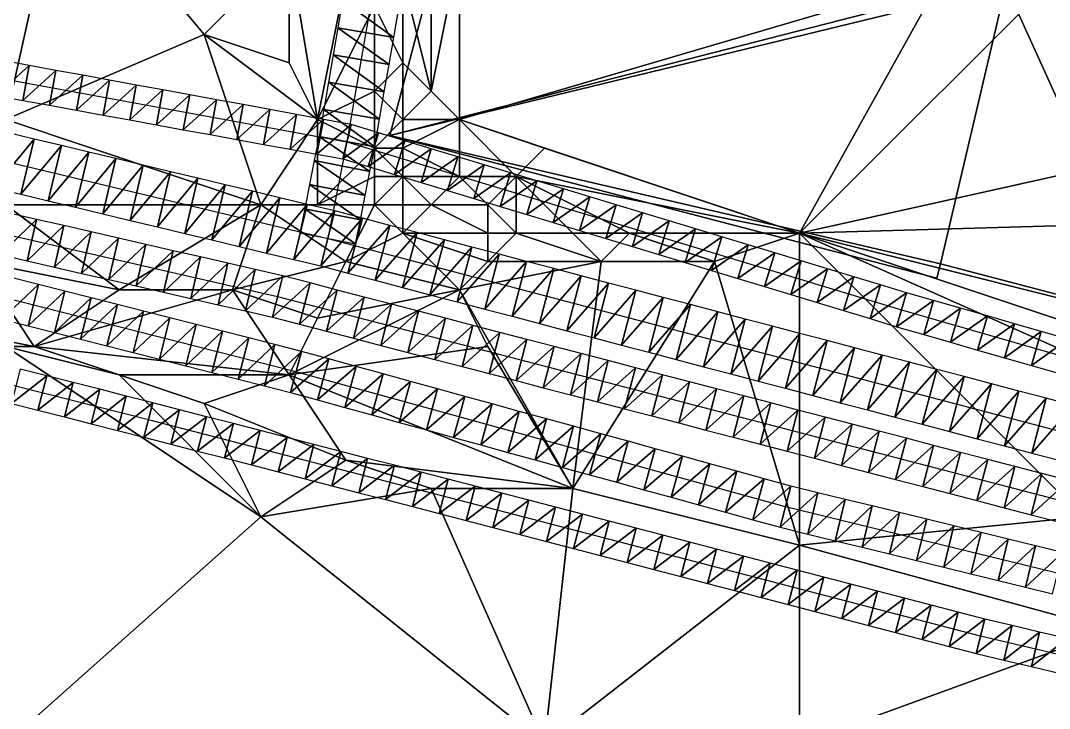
# Model space of a CAD drawing. Header units: metres. Extents: x -1103 to 901, y -902 to 905.
# Drawn here: x 213 to 285.6, y 150.5 to 199 of the extents above; entities that cross this region are included whole.
import ezdxf

# ---------------------------------------------------------------- set-up
doc = ezdxf.new("R2010")
doc.units = ezdxf.units.M
for name, color, linetype in [('OSM_BUILDING_FOOTPRINTS', 7, 'CONTINUOUS'), ('OSM_BUILDING_ROOFS', 1, 'CONTINUOUS'), ('OSM_BUILDING_WALLS', 8, 'CONTINUOUS'), ('OSM_PATH_AXES', 30, 'CONTINUOUS'), ('OSM_PATH_SURFACE', 30, 'CONTINUOUS'), ('OSM_ROAD_AXES', 2, 'CONTINUOUS'), ('OSM_ROAD_SURFACE', 9, 'CONTINUOUS'), ('OSM_TERRAIN', 3, 'CONTINUOUS')]:
    doc.layers.add(name, color=color, linetype=linetype)

msp = doc.modelspace()

# ---------------------------------------------------------------- linework, layer by layer
at = {"layer": 'OSM_BUILDING_FOOTPRINTS'}
msp.add_polyline3d([(244.598, 211.735, 10.747), (282.744, 202.069, 10.747), (282.534, 201.461, 10.747), (298.617, 197.258, 10.747), (299.734, 201.472, 10.747), (303.359, 200.521, 10.747), (302.354, 196.728, 10.747), (338.3, 187.36, 10.747), (332.696, 166.16, 10.747), (292.925, 176.523, 10.747), (293.267, 177.828, 10.747), (277.947, 181.831, 10.747), (277.681, 180.814, 10.747), (239.082, 190.878, 10.747), (244.598, 211.735, 10.747)], close=True, dxfattribs=at)
at = {"layer": 'OSM_BUILDING_ROOFS'}
for points in [[(282.744, 202.069, 20.747), (244.598, 211.735, 20.747), (239.082, 190.878, 20.747)], [(282.534, 201.461, 20.747), (282.744, 202.069, 20.747), (239.082, 190.878, 20.747)], [(282.534, 201.461, 20.747), (239.082, 190.878, 20.747), (277.947, 181.831, 20.747)], [(282.534, 201.461, 20.747), (277.947, 181.831, 20.747), (293.267, 177.828, 20.747)], [(293.267, 177.828, 20.747), (298.617, 197.258, 20.747), (282.534, 201.461, 20.747)], [(239.082, 190.878, 20.747), (277.681, 180.814, 20.747), (277.947, 181.831, 20.747)]]:
    msp.add_3dface(points, dxfattribs=at)
at = {"layer": 'OSM_BUILDING_WALLS'}
for points in [[(244.598, 211.735, 10.747), (239.082, 190.878, 10.747), (239.082, 190.878, 20.747)], [(244.598, 211.735, 10.747), (239.082, 190.878, 20.747), (244.598, 211.735, 20.747)], [(298.617, 197.258, 10.747), (282.534, 201.461, 10.747), (282.534, 201.461, 20.747)], [(298.617, 197.258, 10.747), (282.534, 201.461, 20.747), (298.617, 197.258, 20.747)], [(239.082, 190.878, 10.747), (277.681, 180.814, 10.747), (277.681, 180.814, 20.747)], [(239.082, 190.878, 10.747), (277.681, 180.814, 20.747), (239.082, 190.878, 20.747)], [(277.681, 180.814, 10.747), (277.947, 181.831, 10.747), (277.947, 181.831, 20.747)], [(277.681, 180.814, 10.747), (277.947, 181.831, 20.747), (277.681, 180.814, 20.747)], [(277.947, 181.831, 10.747), (293.267, 177.828, 10.747), (293.267, 177.828, 20.747)], [(277.947, 181.831, 10.747), (293.267, 177.828, 20.747), (277.947, 181.831, 20.747)]]:
    msp.add_3dface(points, dxfattribs=at)
at = {"layer": 'OSM_PATH_AXES'}
for points in [[(127.826, 210.906, 16.029), (196.458, 197.69, 10.186), (236.064, 190.446, 11.754), (275.194, 178.602, 14.999), (341.749, 159.447, 17.343), (437.552, 135.659, 16.351), (450.44, 133.325, 16.804), (456.254, 132.297, 16.859), (457.603, 124.29, 16.486), (459.758, 117.832, 15.625), (464.113, 105.943, 14.013), (483.557, 84.721, 11.881), (528.866, 43.072, 8.921), (572.273, 5.394, 9.598), (605.522, -30.471, 8.562)], [(511.091, 33.816, 6.727), (492.123, 51.4, 7.801), (472.459, 69.67, 9.647), (454.242, 87.773, 10.512), (441.973, 98.888, 11.307), (430.112, 107.724, 12.755), (415.289, 117.146, 13.692), (394.53, 126.126, 13.867), (368.432, 133.492, 13.798), (339.825, 141.443, 15.191), (315.739, 147.327, 15.371), (280.754, 155.577, 14.515), (248.577, 163.971, 13.571), (222.059, 170.828, 9.573), (205.235, 175.097, 8.464), (188.179, 179.288, 8.955), (143.257, 186.653, 12.843), (122.354, 186.952, 13.89)]]:
    msp.add_polyline3d(points, dxfattribs=at)
at = {"layer": 'OSM_PATH_SURFACE'}
for points in [[(211.321, 193.701, 9.692), (213.657, 195.815, 9.728), (211.771, 196.16, 9.767)], [(211.321, 193.701, 9.692), (213.207, 193.356, 9.66), (213.657, 195.815, 9.728)], [(213.207, 193.356, 9.66), (215.543, 195.47, 9.778), (213.657, 195.815, 9.728)], [(213.207, 193.356, 9.66), (215.093, 193.011, 9.733), (215.543, 195.47, 9.778)], [(215.093, 193.011, 9.733), (217.429, 195.125, 9.828), (215.543, 195.47, 9.778)], [(215.093, 193.011, 9.733), (216.979, 192.666, 9.864), (217.429, 195.125, 9.828)], [(216.979, 192.666, 9.864), (219.315, 194.78, 9.903), (217.429, 195.125, 9.828)], [(216.979, 192.666, 9.864), (218.865, 192.321, 9.996), (219.315, 194.78, 9.903)], [(218.865, 192.321, 9.996), (221.201, 194.436, 10.035), (219.315, 194.78, 9.903)], [(218.865, 192.321, 9.996), (220.751, 191.976, 10.127), (221.201, 194.436, 10.035)], [(220.751, 191.976, 10.127), (223.087, 194.091, 10.166), (221.201, 194.436, 10.035)], [(220.751, 191.976, 10.127), (222.637, 191.631, 10.259), (223.087, 194.091, 10.166)], [(222.637, 191.631, 10.259), (224.973, 193.746, 10.298), (223.087, 194.091, 10.166)], [(222.637, 191.631, 10.259), (224.523, 191.286, 10.391), (224.973, 193.746, 10.298)], [(224.523, 191.286, 10.391), (226.859, 193.401, 10.429), (224.973, 193.746, 10.298)], [(224.523, 191.286, 10.391), (226.409, 190.942, 10.522), (226.859, 193.401, 10.429)], [(226.409, 190.942, 10.522), (228.745, 193.056, 10.724), (226.859, 193.401, 10.429)], [(226.409, 190.942, 10.522), (228.295, 190.597, 10.654), (228.745, 193.056, 10.724)], [(228.295, 190.597, 10.654), (230.631, 192.711, 11.119), (228.745, 193.056, 10.724)], [(228.295, 190.597, 10.654), (230.181, 190.252, 11.023), (230.631, 192.711, 11.119)], [(230.181, 190.252, 11.023), (232.517, 192.366, 11.514), (230.631, 192.711, 11.119)], [(230.181, 190.252, 11.023), (232.067, 189.907, 11.418), (232.517, 192.366, 11.514)], [(232.067, 189.907, 11.418), (234.403, 192.021, 11.827), (232.517, 192.366, 11.514)], [(232.067, 189.907, 11.418), (233.953, 189.562, 11.798), (234.403, 192.021, 11.827)], [(233.953, 189.562, 11.798), (236.359, 191.661, 11.836), (234.403, 192.021, 11.827)], [(233.953, 189.562, 11.798), (235.77, 189.232, 11.822), (236.359, 191.661, 11.836)], [(235.77, 189.232, 11.822), (238.29, 191.079, 12.169), (236.359, 191.661, 11.836)], [(235.77, 189.232, 11.822), (237.565, 188.686, 11.86), (238.29, 191.079, 12.169)], [(237.565, 188.686, 11.86), (240.153, 190.515, 13.547), (238.29, 191.079, 12.169)], [(237.565, 188.686, 11.86), (239.429, 188.122, 12.997), (240.153, 190.515, 13.547)], [(239.429, 188.122, 12.997), (242.016, 189.951, 13.896), (240.153, 190.515, 13.547)], [(239.429, 188.122, 12.997), (241.292, 187.558, 13.515), (242.016, 189.951, 13.896)], [(241.292, 187.558, 13.515), (243.88, 189.387, 14.312), (242.016, 189.951, 13.896)], [(241.292, 187.558, 13.515), (243.155, 186.994, 13.65), (243.88, 189.387, 14.312)], [(243.155, 186.994, 13.65), (245.743, 188.823, 14.271), (243.88, 189.387, 14.312)], [(243.155, 186.994, 13.65), (245.019, 186.43, 13.958), (245.743, 188.823, 14.271)], [(245.019, 186.43, 13.958), (247.606, 188.259, 14.199), (245.743, 188.823, 14.271)], [(245.019, 186.43, 13.958), (246.882, 185.866, 13.984), (247.606, 188.259, 14.199)], [(246.882, 185.866, 13.984), (249.47, 187.695, 14.219), (247.606, 188.259, 14.199)], [(246.882, 185.866, 13.984), (248.745, 185.302, 13.913), (249.47, 187.695, 14.219)], [(248.745, 185.302, 13.913), (251.333, 187.131, 14.302), (249.47, 187.695, 14.219)], [(248.745, 185.302, 13.913), (250.609, 184.738, 14.14), (251.333, 187.131, 14.302)], [(250.609, 184.738, 14.14), (253.196, 186.567, 14.386), (251.333, 187.131, 14.302)], [(250.609, 184.738, 14.14), (252.472, 184.174, 14.298), (253.196, 186.567, 14.386)], [(252.472, 184.174, 14.298), (255.06, 186.003, 14.469), (253.196, 186.567, 14.386)], [(252.472, 184.174, 14.298), (254.335, 183.61, 14.278), (255.06, 186.003, 14.469)], [(254.335, 183.61, 14.278), (256.923, 185.439, 14.552), (255.06, 186.003, 14.469)], [(254.335, 183.61, 14.278), (256.199, 183.046, 14.291), (256.923, 185.439, 14.552)], [(256.199, 183.046, 14.291), (258.786, 184.875, 14.636), (256.923, 185.439, 14.552)], [(256.199, 183.046, 14.291), (258.062, 182.482, 14.396), (258.786, 184.875, 14.636)], [(258.062, 182.482, 14.396), (260.65, 184.311, 14.719), (258.786, 184.875, 14.636)], [(258.062, 182.482, 14.396), (259.925, 181.918, 14.524), (260.65, 184.311, 14.719)], [(259.925, 181.918, 14.524), (262.513, 183.747, 14.806), (260.65, 184.311, 14.719)], [(259.925, 181.918, 14.524), (261.789, 181.354, 14.77), (262.513, 183.747, 14.806)], [(261.789, 181.354, 14.77), (264.376, 183.183, 14.897), (262.513, 183.747, 14.806)], [(261.789, 181.354, 14.77), (263.652, 180.79, 14.851), (264.376, 183.183, 14.897)], [(263.652, 180.79, 14.851), (266.24, 182.619, 14.98), (264.376, 183.183, 14.897)], [(263.652, 180.79, 14.851), (265.515, 180.226, 14.931), (266.24, 182.619, 14.98)], [(265.515, 180.226, 14.931), (268.103, 182.054, 15.056), (266.24, 182.619, 14.98)], [(265.515, 180.226, 14.931), (267.379, 179.662, 15.011), (268.103, 182.054, 15.056)], [(267.379, 179.662, 15.011), (269.966, 181.49, 15.062), (268.103, 182.054, 15.056)], [(267.379, 179.662, 15.011), (269.242, 179.098, 15.042), (269.966, 181.49, 15.062)], [(269.242, 179.098, 15.042), (271.83, 180.926, 15.072), (269.966, 181.49, 15.062)], [(269.242, 179.098, 15.042), (271.105, 178.534, 15.048), (271.83, 180.926, 15.072)], [(271.105, 178.534, 15.048), (273.693, 180.362, 15.084), (271.83, 180.926, 15.072)], [(271.105, 178.534, 15.048), (272.969, 177.97, 15.054), (273.693, 180.362, 15.084)], [(272.969, 177.97, 15.054), (275.548, 179.801, 15.095), (273.693, 180.362, 15.084)], [(272.969, 177.97, 15.054), (274.84, 177.403, 15.062), (275.548, 179.801, 15.095)], [(274.84, 177.403, 15.062), (277.442, 179.256, 15.108), (275.548, 179.801, 15.095)], [(274.84, 177.403, 15.062), (276.75, 176.854, 15.074), (277.442, 179.256, 15.108)], [(276.75, 176.854, 15.074), (279.343, 178.709, 15.12), (277.442, 179.256, 15.108)], [(276.75, 176.854, 15.074), (278.652, 176.306, 15.087), (279.343, 178.709, 15.12)], [(278.652, 176.306, 15.087), (281.245, 178.161, 15.136), (279.343, 178.709, 15.12)], [(278.652, 176.306, 15.087), (280.553, 175.759, 15.099), (281.245, 178.161, 15.136)], [(280.553, 175.759, 15.099), (283.146, 177.614, 15.166), (281.245, 178.161, 15.136)], [(280.553, 175.759, 15.099), (282.455, 175.212, 15.111), (283.146, 177.614, 15.166)], [(282.455, 175.212, 15.111), (285.048, 177.067, 15.197), (283.146, 177.614, 15.166)], [(282.455, 175.212, 15.111), (284.356, 174.664, 15.124), (285.048, 177.067, 15.197)], [(284.356, 174.664, 15.124), (286.949, 176.52, 15.227), (285.048, 177.067, 15.197)], [(284.356, 174.664, 15.124), (286.258, 174.117, 15.136), (286.949, 176.52, 15.227)], [(214.889, 173.937, 9.039), (213.02, 174.411, 8.843), (212.405, 171.988, 8.654)], [(214.889, 173.937, 9.039), (212.405, 171.988, 8.654), (214.274, 171.513, 8.85)], [(216.758, 173.462, 9.203), (214.889, 173.937, 9.039), (214.274, 171.513, 8.85)], [(216.758, 173.462, 9.203), (214.274, 171.513, 8.85), (216.144, 171.039, 9.047)], [(218.628, 172.988, 9.361), (216.758, 173.462, 9.203), (216.144, 171.039, 9.047)], [(218.628, 172.988, 9.361), (216.144, 171.039, 9.047), (218.013, 170.565, 9.243)], [(220.497, 172.514, 9.519), (218.628, 172.988, 9.361), (218.013, 170.565, 9.243)], [(220.497, 172.514, 9.519), (218.013, 170.565, 9.243), (219.882, 170.091, 9.439)], [(222.369, 172.039, 9.681), (220.497, 172.514, 9.519), (219.882, 170.091, 9.439)], [(222.369, 172.039, 9.681), (219.882, 170.091, 9.439), (221.749, 169.617, 9.629)], [(224.266, 171.548, 9.857), (222.369, 172.039, 9.681), (221.749, 169.617, 9.629)], [(224.266, 171.548, 9.857), (221.749, 169.617, 9.629), (223.64, 169.128, 9.789)], [(226.16, 171.058, 10.033), (224.266, 171.548, 9.857), (223.64, 169.128, 9.789)], [(226.16, 171.058, 10.033), (223.64, 169.128, 9.789), (225.534, 168.638, 9.951)], [(228.054, 170.569, 10.308), (226.16, 171.058, 10.033), (225.534, 168.638, 9.951)], [(228.054, 170.569, 10.308), (225.534, 168.638, 9.951), (227.428, 168.148, 10.126)], [(229.948, 170.079, 10.607), (228.054, 170.569, 10.308), (227.428, 168.148, 10.126)], [(229.948, 170.079, 10.607), (227.428, 168.148, 10.126), (229.323, 167.659, 10.388)], [(231.842, 169.589, 10.905), (229.948, 170.079, 10.607), (229.323, 167.659, 10.388)], [(231.842, 169.589, 10.905), (229.323, 167.659, 10.388), (231.217, 167.169, 10.686)], [(233.737, 169.099, 11.204), (231.842, 169.589, 10.905), (231.217, 167.169, 10.686)], [(233.737, 169.099, 11.204), (231.217, 167.169, 10.686), (233.111, 166.679, 10.985)], [(235.631, 168.61, 11.503), (233.737, 169.099, 11.204), (233.111, 166.679, 10.985)], [(235.631, 168.61, 11.503), (233.111, 166.679, 10.985), (235.005, 166.189, 11.362)], [(237.525, 168.12, 11.802), (235.631, 168.61, 11.503), (235.005, 166.189, 11.362)], [(237.525, 168.12, 11.802), (235.005, 166.189, 11.362), (236.899, 165.699, 11.782)], [(239.419, 167.63, 12.101), (237.525, 168.12, 11.802), (236.899, 165.699, 11.782)], [(239.419, 167.63, 12.101), (236.899, 165.699, 11.782), (238.793, 165.21, 12.178)], [(241.313, 167.14, 12.464), (239.419, 167.63, 12.101), (238.793, 165.21, 12.178)], [(241.313, 167.14, 12.464), (238.793, 165.21, 12.178), (240.687, 164.72, 12.526)], [(243.207, 166.651, 12.847), (241.313, 167.14, 12.464), (240.687, 164.72, 12.526)], [(243.207, 166.651, 12.847), (240.687, 164.72, 12.526), (242.581, 164.23, 12.873)], [(245.101, 166.161, 13.23), (243.207, 166.651, 12.847), (242.581, 164.23, 12.873)], [(245.101, 166.161, 13.23), (242.581, 164.23, 12.873), (244.476, 163.74, 13.114)], [(246.996, 165.671, 13.508), (245.101, 166.161, 13.23), (244.476, 163.74, 13.114)], [(246.996, 165.671, 13.508), (244.476, 163.74, 13.114), (246.37, 163.251, 13.341)], [(248.891, 165.181, 13.735), (246.996, 165.671, 13.508), (246.37, 163.251, 13.341)], [(248.891, 165.181, 13.735), (246.37, 163.251, 13.341), (248.263, 162.761, 13.568)], [(250.785, 164.687, 13.961), (248.891, 165.181, 13.735), (248.263, 162.761, 13.568)], [(250.785, 164.687, 13.961), (248.263, 162.761, 13.568), (250.154, 162.268, 13.795)], [(252.678, 164.193, 14.125), (250.785, 164.687, 13.961), (250.154, 162.268, 13.795)], [(252.678, 164.193, 14.125), (250.154, 162.268, 13.795), (252.047, 161.774, 13.984)], [(254.571, 163.699, 14.213), (252.678, 164.193, 14.125), (252.047, 161.774, 13.984)], [(254.571, 163.699, 14.213), (252.047, 161.774, 13.984), (253.94, 161.28, 14.072)], [(256.463, 163.206, 14.302), (254.571, 163.699, 14.213), (253.94, 161.28, 14.072)], [(256.463, 163.206, 14.302), (253.94, 161.28, 14.072), (255.832, 160.787, 14.16)], [(258.356, 162.712, 14.39), (256.463, 163.206, 14.302), (255.832, 160.787, 14.16)], [(258.356, 162.712, 14.39), (255.832, 160.787, 14.16), (257.725, 160.293, 14.249)], [(260.249, 162.218, 14.478), (258.356, 162.712, 14.39), (257.725, 160.293, 14.249)], [(260.249, 162.218, 14.478), (257.725, 160.293, 14.249), (259.618, 159.799, 14.337)], [(262.142, 161.724, 14.566), (260.249, 162.218, 14.478), (259.618, 159.799, 14.337)], [(262.142, 161.724, 14.566), (259.618, 159.799, 14.337), (261.511, 159.305, 14.425)], [(264.035, 161.231, 14.654), (262.142, 161.724, 14.566), (261.511, 159.305, 14.425)], [(264.035, 161.231, 14.654), (261.511, 159.305, 14.425), (263.404, 158.811, 14.513)], [(265.927, 160.737, 14.742), (264.035, 161.231, 14.654), (263.404, 158.811, 14.513)], [(265.927, 160.737, 14.742), (263.404, 158.811, 14.513), (265.296, 158.318, 14.582)], [(267.82, 160.243, 14.811), (265.927, 160.737, 14.742), (265.296, 158.318, 14.582)], [(267.82, 160.243, 14.811), (265.296, 158.318, 14.582), (267.189, 157.824, 14.647)], [(269.713, 159.749, 14.797), (267.82, 160.243, 14.811), (267.189, 157.824, 14.647)], [(269.713, 159.749, 14.797), (267.189, 157.824, 14.647), (269.082, 157.33, 14.661)], [(271.606, 159.256, 14.774), (269.713, 159.749, 14.797), (269.082, 157.33, 14.661)], [(271.606, 159.256, 14.774), (269.082, 157.33, 14.661), (270.975, 156.836, 14.639)], [(273.499, 158.762, 14.752), (271.606, 159.256, 14.774), (270.975, 156.836, 14.639)], [(273.499, 158.762, 14.752), (270.975, 156.836, 14.639), (272.868, 156.343, 14.617)], [(275.391, 158.268, 14.729), (273.499, 158.762, 14.752), (272.868, 156.343, 14.617)], [(275.391, 158.268, 14.729), (272.868, 156.343, 14.617), (274.76, 155.849, 14.594)], [(277.284, 157.774, 14.707), (275.391, 158.268, 14.729), (274.76, 155.849, 14.594)], [(277.284, 157.774, 14.707), (274.76, 155.849, 14.594), (276.653, 155.355, 14.572)], [(279.177, 157.28, 14.685), (277.284, 157.774, 14.707), (276.653, 155.355, 14.572)], [(279.177, 157.28, 14.685), (276.653, 155.355, 14.572), (278.546, 154.861, 14.55)], [(281.055, 156.79, 14.662), (279.177, 157.28, 14.685), (278.546, 154.861, 14.55)], [(281.055, 156.79, 14.662), (278.546, 154.861, 14.55), (280.453, 154.364, 14.527)], [(282.985, 156.335, 14.642), (281.055, 156.79, 14.662), (280.453, 154.364, 14.527)], [(282.985, 156.335, 14.642), (280.453, 154.364, 14.527), (282.411, 153.902, 14.507)], [(284.928, 155.877, 14.622), (282.985, 156.335, 14.642), (282.411, 153.902, 14.507)], [(284.928, 155.877, 14.622), (282.411, 153.902, 14.507), (284.355, 153.444, 14.482)], [(286.872, 155.419, 14.602), (284.928, 155.877, 14.622), (284.355, 153.444, 14.482)], [(286.872, 155.419, 14.602), (284.355, 153.444, 14.482), (286.298, 152.986, 14.452)]]:
    msp.add_3dface(points, dxfattribs=at)
at = {"layer": 'OSM_ROAD_AXES'}
for points in [[(260.703, 312.427, 12.885), (246.411, 250.087, 11.644), (236.064, 190.446, 11.754), (234.715, 183.623, 11.492)], [(-198.127, 130.982, 13.763), (-148.242, 145.403, 14.161), (-119.491, 153.72, 16.472), (-96.964, 160.234, 18.352), (-36.953, 175.738, 12.061), (3.04, 187.306, 11.626), (41.905, 197.182, 16.052), (54.318, 199.482, 16.67), (70.899, 200.632, 16.818), (88.165, 201.517, 16.692), (108.791, 201.771, 16.13), (128.423, 202.49, 15.851), (142.682, 201.727, 15.306), (159.981, 200.687, 13.912), (196.204, 192.824, 9.832), (234.715, 183.623, 11.492), (340.831, 155.71, 17.129)], [(114.075, 197.646, 15.56), (161.506, 194.251, 12.963), (196.492, 187.483, 9.365), (231.178, 179.531, 11.004), (286.624, 165.099, 14.96), (324.273, 155.82, 16.359), (368.598, 143.887, 14.654), (401.804, 135.493, 14.449), (418.705, 127.099, 14.868), (434.423, 118.263, 14.428), (448.506, 106.187, 13.141), (483.048, 75.409, 10.878), (513.578, 48.016, 8.62), (538.482, 24.305, 7.633), (556.721, 5.018, 7.979), (575.843, -14.269, 9.288), (585.537, -24.753, 9.553)], [(508.549, 46.213, 8.047), (487.635, 65.213, 9.648), (467.628, 82.963, 10.817), (452.794, 96.167, 11.649), (446.803, 101.509, 12.091), (425.448, 117.345, 14.035), (395.879, 131.921, 14.143), (375.452, 137.373, 14.133), (314.977, 153, 15.7), (267.014, 164.712, 14.81), (232.472, 174.212, 11.128), (204.682, 181.279, 8.892), (189.561, 185.238, 9.411), (153.614, 190.966, 13.006), (140.129, 192.249, 14.001), (99.285, 192.946, 15.816)]]:
    msp.add_polyline3d(points, dxfattribs=at)
at = {"layer": 'OSM_ROAD_SURFACE'}
for points in [[(235.762, 200.408, 11.304), (235.429, 198.484, 11.412), (239.37, 197.8, 12.03)], [(235.762, 200.408, 11.304), (239.37, 197.8, 12.03), (239.703, 199.724, 11.646)], [(235.429, 198.484, 11.412), (235.095, 196.56, 11.521), (239.036, 195.876, 12.132)], [(235.429, 198.484, 11.412), (239.036, 195.876, 12.132), (239.37, 197.8, 12.03)], [(235.095, 196.56, 11.521), (234.761, 194.636, 11.629), (238.702, 193.952, 12.356)], [(235.095, 196.56, 11.521), (238.702, 193.952, 12.356), (239.036, 195.876, 12.132)], [(234.761, 194.636, 11.629), (234.427, 192.712, 11.746), (238.368, 192.028, 12.224)], [(234.761, 194.636, 11.629), (238.368, 192.028, 12.224), (238.702, 193.952, 12.356)], [(234.427, 192.712, 11.746), (234.097, 190.81, 11.788), (238.031, 190.083, 11.853)], [(234.427, 192.712, 11.746), (238.031, 190.083, 11.853), (238.368, 192.028, 12.224)], [(211.144, 187.198, 9.356), (213.999, 190.629, 9.69), (212.073, 191.089, 9.534)], [(211.144, 187.198, 9.356), (213.07, 186.738, 9.452), (213.999, 190.629, 9.69)], [(213.07, 186.738, 9.452), (215.925, 190.169, 9.846), (213.999, 190.629, 9.69)], [(213.07, 186.738, 9.452), (214.995, 186.278, 9.608), (215.925, 190.169, 9.846)], [(214.995, 186.278, 9.608), (217.85, 189.709, 10.001), (215.925, 190.169, 9.846)], [(234.097, 190.81, 11.788), (233.765, 189.128, 11.728), (237.689, 188.353, 11.842)], [(234.097, 190.81, 11.788), (237.689, 188.353, 11.842), (238.031, 190.083, 11.853)], [(214.995, 186.278, 9.608), (216.921, 185.818, 9.769), (217.85, 189.709, 10.001)], [(216.921, 185.818, 9.769), (219.776, 189.249, 10.157), (217.85, 189.709, 10.001)], [(216.921, 185.818, 9.769), (218.846, 185.358, 9.938), (219.776, 189.249, 10.157)], [(218.846, 185.358, 9.938), (221.701, 188.789, 10.311), (219.776, 189.249, 10.157)], [(218.846, 185.358, 9.938), (220.772, 184.898, 10.107), (221.701, 188.789, 10.311)], [(220.772, 184.898, 10.107), (223.627, 188.329, 10.45), (221.701, 188.789, 10.311)], [(233.765, 189.128, 11.728), (233.428, 187.422, 11.648), (237.352, 186.647, 11.787)], [(233.765, 189.128, 11.728), (237.352, 186.647, 11.787), (237.689, 188.353, 11.842)], [(220.772, 184.898, 10.107), (222.697, 184.438, 10.276), (223.627, 188.329, 10.45)], [(222.697, 184.438, 10.276), (225.552, 187.869, 10.59), (223.627, 188.329, 10.45)], [(222.697, 184.438, 10.276), (224.623, 183.978, 10.445), (225.552, 187.869, 10.59)], [(224.623, 183.978, 10.445), (227.478, 187.408, 10.73), (225.552, 187.869, 10.59)], [(224.623, 183.978, 10.445), (226.548, 183.518, 10.612), (227.478, 187.408, 10.73)], [(226.548, 183.518, 10.612), (229.404, 186.948, 10.869), (227.478, 187.408, 10.73)], [(233.428, 187.422, 11.648), (233.091, 185.717, 11.275), (237.015, 184.941, 11.706)], [(233.428, 187.422, 11.648), (237.015, 184.941, 11.706), (237.352, 186.647, 11.787)], [(226.548, 183.518, 10.612), (228.474, 183.058, 10.773), (229.404, 186.948, 10.869)], [(228.474, 183.058, 10.773), (231.329, 186.488, 11.221), (229.404, 186.948, 10.869)], [(228.474, 183.058, 10.773), (230.4, 182.598, 11.005), (231.329, 186.488, 11.221)], [(230.4, 182.598, 11.005), (233.255, 186.028, 11.604), (231.329, 186.488, 11.221)], [(230.4, 182.598, 11.005), (232.325, 182.138, 11.262), (233.255, 186.028, 11.604)], [(232.325, 182.138, 11.262), (235.202, 185.563, 11.494), (233.255, 186.028, 11.604)], [(211.573, 182.487, 9.176), (214.17, 184.969, 9.512), (212.243, 185.411, 9.334)], [(232.325, 182.138, 11.262), (234.229, 181.683, 11.516), (235.202, 185.563, 11.494)], [(233.091, 185.717, 11.275), (232.753, 184.011, 11.319), (236.678, 183.235, 11.757)], [(233.091, 185.717, 11.275), (236.678, 183.235, 11.757), (237.015, 184.941, 11.706)], [(234.229, 181.683, 11.516), (237.154, 185.05, 11.715), (235.202, 185.563, 11.494)], [(211.573, 182.487, 9.176), (213.5, 182.045, 9.365), (214.17, 184.969, 9.512)], [(213.5, 182.045, 9.365), (216.097, 184.527, 9.681), (214.17, 184.969, 9.512)], [(213.5, 182.045, 9.365), (215.427, 181.603, 9.553), (216.097, 184.527, 9.681)], [(215.427, 181.603, 9.553), (218.024, 184.086, 9.85), (216.097, 184.527, 9.681)], [(234.229, 181.683, 11.516), (236.136, 181.181, 11.738), (237.154, 185.05, 11.715)], [(236.136, 181.181, 11.738), (239.083, 184.542, 11.911), (237.154, 185.05, 11.715)], [(236.136, 181.181, 11.738), (238.065, 180.674, 11.97), (239.083, 184.542, 11.911)], [(238.065, 180.674, 11.97), (241.012, 184.035, 12.164), (239.083, 184.542, 11.911)], [(215.427, 181.603, 9.553), (217.354, 181.161, 9.742), (218.024, 184.086, 9.85)], [(217.354, 181.161, 9.742), (219.951, 183.644, 10.019), (218.024, 184.086, 9.85)], [(217.354, 181.161, 9.742), (219.281, 180.72, 9.927), (219.951, 183.644, 10.019)], [(219.281, 180.72, 9.927), (221.878, 183.202, 10.188), (219.951, 183.644, 10.019)], [(238.065, 180.674, 11.97), (239.995, 180.166, 12.202), (241.012, 184.035, 12.164)], [(239.995, 180.166, 12.202), (242.942, 183.527, 12.384), (241.012, 184.035, 12.164)], [(219.281, 180.72, 9.927), (221.208, 180.278, 10.094), (221.878, 183.202, 10.188)], [(221.208, 180.278, 10.094), (223.805, 182.76, 10.358), (221.878, 183.202, 10.188)], [(239.995, 180.166, 12.202), (241.924, 179.659, 12.434), (242.942, 183.527, 12.384)], [(241.924, 179.659, 12.434), (244.871, 183.02, 12.618), (242.942, 183.527, 12.384)], [(241.924, 179.659, 12.434), (243.854, 179.151, 12.686), (244.871, 183.02, 12.618)], [(243.854, 179.151, 12.686), (246.801, 182.512, 12.984), (244.871, 183.02, 12.618)], [(221.208, 180.278, 10.094), (223.135, 179.836, 10.247), (223.805, 182.76, 10.358)], [(223.135, 179.836, 10.247), (225.732, 182.319, 10.522), (223.805, 182.76, 10.358)], [(223.135, 179.836, 10.247), (225.062, 179.394, 10.384), (225.732, 182.319, 10.522)], [(225.062, 179.394, 10.384), (227.659, 181.877, 10.684), (225.732, 182.319, 10.522)], [(243.854, 179.151, 12.686), (245.783, 178.644, 12.965), (246.801, 182.512, 12.984)], [(245.783, 178.644, 12.965), (248.73, 182.005, 13.071), (246.801, 182.512, 12.984)], [(225.062, 179.394, 10.384), (226.989, 178.953, 10.575), (227.659, 181.877, 10.684)], [(226.989, 178.953, 10.575), (229.586, 181.435, 10.896), (227.659, 181.877, 10.684)], [(245.783, 178.644, 12.965), (247.712, 178.136, 13.195), (248.73, 182.005, 13.071)], [(247.712, 178.136, 13.195), (250.659, 181.497, 13.373), (248.73, 182.005, 13.071)], [(247.712, 178.136, 13.195), (249.642, 177.629, 13.426), (250.659, 181.497, 13.373)], [(249.642, 177.629, 13.426), (252.589, 180.99, 13.617), (250.659, 181.497, 13.373)], [(214.315, 180.377, 9.39), (212.463, 180.848, 9.212), (211.723, 177.94, 9.049)], [(226.989, 178.953, 10.575), (228.916, 178.511, 10.783), (229.586, 181.435, 10.896)], [(228.916, 178.511, 10.783), (231.535, 180.988, 11.156), (229.586, 181.435, 10.896)], [(228.916, 178.511, 10.783), (230.822, 178.074, 10.99), (231.535, 180.988, 11.156)], [(230.822, 178.074, 10.99), (233.468, 180.485, 11.376), (231.535, 180.988, 11.156)], [(249.642, 177.629, 13.426), (251.571, 177.121, 13.656), (252.589, 180.99, 13.617)], [(251.571, 177.121, 13.656), (254.518, 180.482, 13.861), (252.589, 180.99, 13.617)], [(214.315, 180.377, 9.39), (211.723, 177.94, 9.049), (213.576, 177.469, 9.188)], [(216.168, 179.906, 9.569), (214.315, 180.377, 9.39), (213.576, 177.469, 9.188)], [(230.822, 178.074, 10.99), (232.712, 177.582, 11.195), (233.468, 180.485, 11.376)], [(232.712, 177.582, 11.195), (235.38, 179.987, 11.593), (233.468, 180.485, 11.376)], [(251.571, 177.121, 13.656), (253.5, 176.614, 13.89), (254.518, 180.482, 13.861)], [(253.5, 176.614, 13.89), (256.447, 179.975, 14.129), (254.518, 180.482, 13.861)], [(216.168, 179.906, 9.569), (213.576, 177.469, 9.188), (215.428, 176.998, 9.366)], [(218.02, 179.435, 9.748), (216.168, 179.906, 9.569), (215.428, 176.998, 9.366)], [(218.02, 179.435, 9.748), (215.428, 176.998, 9.366), (217.281, 176.527, 9.526)], [(219.873, 178.963, 9.899), (218.02, 179.435, 9.748), (217.281, 176.527, 9.526)], [(232.712, 177.582, 11.195), (234.624, 177.084, 11.438), (235.38, 179.987, 11.593)], [(234.624, 177.084, 11.438), (237.292, 179.49, 11.823), (235.38, 179.987, 11.593)], [(234.624, 177.084, 11.438), (236.536, 176.587, 11.716), (237.292, 179.49, 11.823)], [(236.536, 176.587, 11.716), (239.204, 178.992, 12.055), (237.292, 179.49, 11.823)], [(253.5, 176.614, 13.89), (255.43, 176.106, 14.157), (256.447, 179.975, 14.129)], [(255.43, 176.106, 14.157), (258.377, 179.467, 14.396), (256.447, 179.975, 14.129)], [(255.43, 176.106, 14.157), (257.359, 175.599, 14.425), (258.377, 179.467, 14.396)], [(257.359, 175.599, 14.425), (260.306, 178.959, 14.648), (258.377, 179.467, 14.396)], [(219.873, 178.963, 9.899), (217.281, 176.527, 9.526), (219.134, 176.056, 9.726)], [(221.726, 178.492, 10.027), (219.873, 178.963, 9.899), (219.134, 176.056, 9.726)], [(236.536, 176.587, 11.716), (238.448, 176.089, 11.959), (239.204, 178.992, 12.055)], [(238.448, 176.089, 11.959), (241.116, 178.494, 12.332), (239.204, 178.992, 12.055)], [(257.359, 175.599, 14.425), (259.289, 175.091, 14.566), (260.306, 178.959, 14.648)], [(259.289, 175.091, 14.566), (262.236, 178.452, 14.738), (260.306, 178.959, 14.648)], [(221.726, 178.492, 10.027), (219.134, 176.056, 9.726), (220.986, 175.585, 9.926)], [(223.578, 178.021, 10.206), (221.726, 178.492, 10.027), (220.986, 175.585, 9.926)], [(223.578, 178.021, 10.206), (220.986, 175.585, 9.926), (222.839, 175.114, 10.126)], [(225.431, 177.55, 10.406), (223.578, 178.021, 10.206), (222.839, 175.114, 10.126)], [(238.448, 176.089, 11.959), (240.36, 175.591, 12.191), (241.116, 178.494, 12.332)], [(240.36, 175.591, 12.191), (243.028, 177.997, 12.564), (241.116, 178.494, 12.332)], [(240.36, 175.591, 12.191), (242.272, 175.094, 12.445), (243.028, 177.997, 12.564)], [(242.272, 175.094, 12.445), (244.94, 177.499, 12.796), (243.028, 177.997, 12.564)], [(259.289, 175.091, 14.566), (261.218, 174.584, 14.657), (262.236, 178.452, 14.738)], [(261.218, 174.584, 14.657), (264.165, 177.944, 14.825), (262.236, 178.452, 14.738)], [(261.218, 174.584, 14.657), (263.147, 174.076, 14.747), (264.165, 177.944, 14.825)], [(263.147, 174.076, 14.747), (266.094, 177.437, 14.908), (264.165, 177.944, 14.825)], [(225.431, 177.55, 10.406), (222.839, 175.114, 10.126), (224.691, 174.643, 10.278)], [(227.283, 177.079, 10.607), (225.431, 177.55, 10.406), (224.691, 174.643, 10.278)], [(242.272, 175.094, 12.445), (244.184, 174.596, 12.722), (244.94, 177.499, 12.796)], [(244.184, 174.596, 12.722), (246.851, 177.002, 13.145), (244.94, 177.499, 12.796)], [(263.147, 174.076, 14.747), (265.077, 173.569, 14.835), (266.094, 177.437, 14.908)], [(265.077, 173.569, 14.835), (268.024, 176.929, 14.99), (266.094, 177.437, 14.908)], [(227.283, 177.079, 10.607), (224.691, 174.643, 10.278), (226.544, 174.171, 10.404)], [(229.136, 176.608, 10.807), (227.283, 177.079, 10.607), (226.544, 174.171, 10.404)], [(229.136, 176.608, 10.807), (226.544, 174.171, 10.404), (228.397, 173.7, 10.571)], [(230.989, 176.137, 11.007), (229.136, 176.608, 10.807), (228.397, 173.7, 10.571)], [(244.184, 174.596, 12.722), (246.096, 174.098, 13), (246.851, 177.002, 13.145)], [(246.096, 174.098, 13), (248.763, 176.504, 13.373), (246.851, 177.002, 13.145)], [(246.096, 174.098, 13), (248.008, 173.601, 13.404), (248.763, 176.504, 13.373)], [(248.008, 173.601, 13.404), (250.675, 176.006, 13.602), (248.763, 176.504, 13.373)], [(265.077, 173.569, 14.835), (267.006, 173.061, 14.918), (268.024, 176.929, 14.99)], [(267.006, 173.061, 14.918), (269.953, 176.422, 14.997), (268.024, 176.929, 14.99)], [(267.006, 173.061, 14.918), (268.936, 172.553, 14.965), (269.953, 176.422, 14.997)], [(268.936, 172.553, 14.965), (271.882, 175.914, 15.004), (269.953, 176.422, 14.997)], [(230.989, 176.137, 11.007), (228.397, 173.7, 10.571), (230.249, 173.229, 10.78)], [(232.856, 175.662, 11.21), (230.989, 176.137, 11.007), (230.249, 173.229, 10.78)], [(232.856, 175.662, 11.21), (230.249, 173.229, 10.78), (232.088, 172.762, 11.071)], [(234.788, 175.13, 11.484), (232.856, 175.662, 11.21), (232.088, 172.762, 11.071)], [(248.008, 173.601, 13.404), (249.92, 173.103, 13.632), (250.675, 176.006, 13.602)], [(249.92, 173.103, 13.632), (252.587, 175.509, 13.83), (250.675, 176.006, 13.602)], [(268.936, 172.553, 14.965), (270.865, 172.046, 14.972), (271.882, 175.914, 15.004)], [(270.865, 172.046, 14.972), (273.812, 175.407, 15.011), (271.882, 175.914, 15.004)], [(234.788, 175.13, 11.484), (232.088, 172.762, 11.071), (233.993, 172.238, 11.37)], [(236.707, 174.603, 11.721), (234.788, 175.13, 11.484), (233.993, 172.238, 11.37)], [(249.92, 173.103, 13.632), (251.831, 172.605, 13.86), (252.587, 175.509, 13.83)], [(251.831, 172.605, 13.86), (254.499, 175.011, 14.083), (252.587, 175.509, 13.83)], [(251.831, 172.605, 13.86), (253.743, 172.108, 14.106), (254.499, 175.011, 14.083)], [(253.743, 172.108, 14.106), (256.411, 174.513, 14.348), (254.499, 175.011, 14.083)], [(270.865, 172.046, 14.972), (272.794, 171.538, 14.979), (273.812, 175.407, 15.011)], [(272.794, 171.538, 14.979), (275.741, 174.899, 15.018), (273.812, 175.407, 15.011)], [(236.707, 174.603, 11.721), (233.993, 172.238, 11.37), (235.912, 171.71, 11.671)], [(238.626, 174.075, 12), (236.707, 174.603, 11.721), (235.912, 171.71, 11.671)], [(253.743, 172.108, 14.106), (255.655, 171.61, 14.359), (256.411, 174.513, 14.348)], [(255.655, 171.61, 14.359), (258.323, 174.016, 14.51), (256.411, 174.513, 14.348)], [(272.794, 171.538, 14.979), (274.724, 171.031, 14.986), (275.741, 174.899, 15.018)], [(274.724, 171.031, 14.986), (277.671, 174.392, 15.025), (275.741, 174.899, 15.018)], [(274.724, 171.031, 14.986), (276.653, 170.523, 14.993), (277.671, 174.392, 15.025)], [(276.653, 170.523, 14.993), (279.6, 173.884, 15.039), (277.671, 174.392, 15.025)], [(238.626, 174.075, 12), (235.912, 171.71, 11.671), (237.831, 171.182, 11.972)], [(240.545, 173.547, 12.28), (238.626, 174.075, 12), (237.831, 171.182, 11.972)], [(240.545, 173.547, 12.28), (237.831, 171.182, 11.972), (239.75, 170.654, 12.274)], [(242.465, 173.019, 12.559), (240.545, 173.547, 12.28), (239.75, 170.654, 12.274)], [(255.655, 171.61, 14.359), (257.567, 171.112, 14.449), (258.323, 174.016, 14.51)], [(257.567, 171.112, 14.449), (260.235, 173.518, 14.6), (258.323, 174.016, 14.51)], [(257.567, 171.112, 14.449), (259.479, 170.615, 14.539), (260.235, 173.518, 14.6)], [(259.479, 170.615, 14.539), (262.147, 173.02, 14.689), (260.235, 173.518, 14.6)], [(276.653, 170.523, 14.993), (278.582, 170.016, 15), (279.6, 173.884, 15.039)], [(278.582, 170.016, 15), (281.529, 173.377, 15.052), (279.6, 173.884, 15.039)], [(242.465, 173.019, 12.559), (239.75, 170.654, 12.274), (241.669, 170.127, 12.575)], [(244.384, 172.491, 12.838), (242.465, 173.019, 12.559), (241.669, 170.127, 12.575)], [(259.479, 170.615, 14.539), (261.391, 170.117, 14.629), (262.147, 173.02, 14.689)], [(261.391, 170.117, 14.629), (264.059, 172.523, 14.779), (262.147, 173.02, 14.689)], [(278.582, 170.016, 15), (280.512, 169.508, 15.007), (281.529, 173.377, 15.052)], [(280.512, 169.508, 15.007), (283.459, 172.869, 15.065), (281.529, 173.377, 15.052)], [(280.512, 169.508, 15.007), (282.441, 169.001, 15.014), (283.459, 172.869, 15.065)], [(282.441, 169.001, 15.014), (285.388, 172.362, 15.078), (283.459, 172.869, 15.065)], [(244.384, 172.491, 12.838), (241.669, 170.127, 12.575), (243.588, 169.599, 12.855)], [(246.303, 171.964, 13.118), (244.384, 172.491, 12.838), (243.588, 169.599, 12.855)], [(261.391, 170.117, 14.629), (263.303, 169.619, 14.718), (264.059, 172.523, 14.779)], [(263.303, 169.619, 14.718), (265.971, 172.025, 14.865), (264.059, 172.523, 14.779)], [(263.303, 169.619, 14.718), (265.215, 169.122, 14.808), (265.971, 172.025, 14.865)], [(265.215, 169.122, 14.808), (267.883, 171.527, 14.947), (265.971, 172.025, 14.865)], [(282.441, 169.001, 15.014), (284.371, 168.493, 15.025), (285.388, 172.362, 15.078)], [(284.371, 168.493, 15.025), (287.318, 171.854, 15.091), (285.388, 172.362, 15.078)], [(246.303, 171.964, 13.118), (243.588, 169.599, 12.855), (245.507, 169.071, 13.134)], [(248.222, 171.436, 13.397), (246.303, 171.964, 13.118), (245.507, 169.071, 13.134)], [(248.222, 171.436, 13.397), (245.507, 169.071, 13.134), (247.426, 168.543, 13.414)], [(250.141, 170.908, 13.741), (248.222, 171.436, 13.397), (247.426, 168.543, 13.414)], [(265.215, 169.122, 14.808), (267.127, 168.624, 14.893), (267.883, 171.527, 14.947)], [(267.127, 168.624, 14.893), (269.794, 171.03, 14.959), (267.883, 171.527, 14.947)], [(284.371, 168.493, 15.025), (286.3, 167.986, 15.038), (287.318, 171.854, 15.091)], [(250.141, 170.908, 13.741), (247.426, 168.543, 13.414), (249.345, 168.016, 13.693)], [(252.06, 170.38, 13.971), (250.141, 170.908, 13.741), (249.345, 168.016, 13.693)], [(267.127, 168.624, 14.893), (269.039, 168.126, 14.934), (269.794, 171.03, 14.959)], [(269.039, 168.126, 14.934), (271.706, 170.532, 14.966), (269.794, 171.03, 14.959)], [(252.06, 170.38, 13.971), (249.345, 168.016, 13.693), (251.264, 167.488, 13.996)], [(253.979, 169.853, 14.229), (252.06, 170.38, 13.971), (251.264, 167.488, 13.996)], [(253.979, 169.853, 14.229), (251.264, 167.488, 13.996), (253.183, 166.96, 14.2)], [(255.898, 169.325, 14.353), (253.979, 169.853, 14.229), (253.183, 166.96, 14.2)], [(269.039, 168.126, 14.934), (270.951, 167.629, 14.941), (271.706, 170.532, 14.966)], [(270.951, 167.629, 14.941), (273.618, 170.034, 14.973), (271.706, 170.532, 14.966)], [(270.951, 167.629, 14.941), (272.863, 167.131, 14.948), (273.618, 170.034, 14.973)], [(272.863, 167.131, 14.948), (275.53, 169.537, 14.98), (273.618, 170.034, 14.973)], [(255.898, 169.325, 14.353), (253.183, 166.96, 14.2), (255.102, 166.432, 14.29)], [(257.817, 168.797, 14.442), (255.898, 169.325, 14.353), (255.102, 166.432, 14.29)], [(272.863, 167.131, 14.948), (274.774, 166.633, 14.956), (275.53, 169.537, 14.98)], [(274.774, 166.633, 14.956), (277.442, 169.039, 14.987), (275.53, 169.537, 14.98)], [(257.817, 168.797, 14.442), (255.102, 166.432, 14.29), (257.021, 165.905, 14.38)], [(259.736, 168.269, 14.532), (257.817, 168.797, 14.442), (257.021, 165.905, 14.38)], [(274.774, 166.633, 14.956), (276.686, 166.136, 14.963), (277.442, 169.039, 14.987)], [(276.686, 166.136, 14.963), (279.354, 168.541, 14.994), (277.442, 169.039, 14.987)], [(276.686, 166.136, 14.963), (278.598, 165.638, 14.97), (279.354, 168.541, 14.994)], [(278.598, 165.638, 14.97), (281.266, 168.044, 15.001), (279.354, 168.541, 14.994)], [(259.736, 168.269, 14.532), (257.021, 165.905, 14.38), (258.941, 165.377, 14.47)], [(261.655, 167.742, 14.622), (259.736, 168.269, 14.532), (258.941, 165.377, 14.47)], [(261.655, 167.742, 14.622), (258.941, 165.377, 14.47), (260.86, 164.849, 14.559)], [(263.574, 167.214, 14.712), (261.655, 167.742, 14.622), (260.86, 164.849, 14.559)], [(278.598, 165.638, 14.97), (280.51, 165.14, 14.977), (281.266, 168.044, 15.001)], [(280.51, 165.14, 14.977), (283.178, 167.546, 15.008), (281.266, 168.044, 15.001)], [(263.574, 167.214, 14.712), (260.86, 164.849, 14.559), (262.779, 164.321, 14.649)], [(265.493, 166.686, 14.802), (263.574, 167.214, 14.712), (262.779, 164.321, 14.649)], [(280.51, 165.14, 14.977), (282.422, 164.643, 14.984), (283.178, 167.546, 15.008)], [(282.422, 164.643, 14.984), (285.09, 167.048, 15.016), (283.178, 167.546, 15.008)], [(282.422, 164.643, 14.984), (284.334, 164.145, 14.991), (285.09, 167.048, 15.016)], [(284.334, 164.145, 14.991), (286.992, 166.553, 15.029), (285.09, 167.048, 15.016)], [(265.493, 166.686, 14.802), (262.779, 164.321, 14.649), (264.698, 163.793, 14.739)], [(267.391, 166.164, 14.888), (265.493, 166.686, 14.802), (264.698, 163.793, 14.739)], [(284.334, 164.145, 14.991), (286.255, 163.645, 14.99), (286.992, 166.553, 15.029)], [(267.391, 166.164, 14.888), (264.698, 163.793, 14.739), (266.638, 163.26, 14.83)], [(269.289, 165.701, 14.919), (267.391, 166.164, 14.888), (266.638, 163.26, 14.83)], [(269.289, 165.701, 14.919), (266.638, 163.26, 14.83), (268.577, 162.786, 14.895)], [(271.207, 165.232, 14.926), (269.289, 165.701, 14.919), (268.577, 162.786, 14.895)], [(271.207, 165.232, 14.926), (268.577, 162.786, 14.895), (270.496, 162.318, 14.902)], [(273.126, 164.764, 14.934), (271.207, 165.232, 14.926), (270.496, 162.318, 14.902)], [(273.126, 164.764, 14.934), (270.496, 162.318, 14.902), (272.414, 161.849, 14.884)], [(275.044, 164.295, 14.941), (273.126, 164.764, 14.934), (272.414, 161.849, 14.884)], [(275.044, 164.295, 14.941), (272.414, 161.849, 14.884), (274.333, 161.381, 14.863)], [(276.963, 163.827, 14.948), (275.044, 164.295, 14.941), (274.333, 161.381, 14.863)], [(276.963, 163.827, 14.948), (274.333, 161.381, 14.863), (276.251, 160.912, 14.841)], [(278.881, 163.358, 14.955), (276.963, 163.827, 14.948), (276.251, 160.912, 14.841)], [(278.881, 163.358, 14.955), (276.251, 160.912, 14.841), (278.17, 160.444, 14.82)], [(280.8, 162.89, 14.946), (278.881, 163.358, 14.955), (278.17, 160.444, 14.82)], [(280.8, 162.89, 14.946), (278.17, 160.444, 14.82), (280.088, 159.976, 14.799)], [(282.718, 162.421, 14.925), (280.8, 162.89, 14.946), (280.088, 159.976, 14.799)], [(282.718, 162.421, 14.925), (280.088, 159.976, 14.799), (282.007, 159.507, 14.778)], [(284.637, 161.953, 14.903), (282.718, 162.421, 14.925), (282.007, 159.507, 14.778)], [(284.637, 161.953, 14.903), (282.007, 159.507, 14.778), (283.925, 159.039, 14.757)], [(286.555, 161.484, 14.882), (284.637, 161.953, 14.903), (283.925, 159.039, 14.757)], [(286.555, 161.484, 14.882), (283.925, 159.039, 14.757), (285.844, 158.57, 14.735)]]:
    msp.add_3dface(points, dxfattribs=at)
at = {"layer": 'OSM_TERRAIN'}
for points in [[(212, 192, 9.514), (216, 210, 10.031), (200, 200, 10.386)], [(212, 192, 9.514), (226, 198, 10.073), (216, 210, 10.031)], [(226, 198, 10.073), (232, 204, 10.147), (216, 210, 10.031)], [(232, 196, 10.584), (232, 204, 10.147), (226, 198, 10.073)], [(232, 196, 10.584), (234, 192, 11.745), (232, 204, 10.147)], [(234, 192, 11.745), (236, 202, 11.166), (232, 204, 10.147)], [(242, 194, 15.046), (244, 192, 14.862), (244, 204, 15.046)], [(242, 194, 15.046), (244, 204, 15.046), (242, 202, 13.546)], [(244, 192, 14.862), (278, 202, 14.914), (244, 204, 15.046)], [(268, 184, 14.989), (304, 192, 15.046), (288, 204, 14.868)], [(268, 184, 14.989), (288, 204, 14.868), (278, 202, 14.914)], [(234, 192, 11.745), (238, 200, 11.149), (236, 202, 11.166)], [(238, 200, 11.149), (240, 196, 12.55), (240, 202, 11.12)], [(240, 196, 12.55), (242, 194, 15.046), (240, 202, 11.12)], [(240, 202, 11.12), (242, 194, 15.046), (242, 202, 13.546)], [(244, 192, 14.862), (268, 184, 14.989), (278, 202, 14.914)], [(238, 194, 11.756), (238, 200, 11.149), (234, 192, 11.745)], [(238, 194, 11.756), (240, 196, 12.55), (238, 200, 11.149)], [(230, 186, 10.902), (226, 198, 10.073), (212, 192, 9.514)], [(230, 186, 10.902), (234, 192, 11.745), (226, 198, 10.073)], [(234, 192, 11.745), (232, 196, 10.584), (226, 198, 10.073)], [(238, 194, 11.756), (240, 192, 13.997), (240, 196, 12.55)], [(240, 192, 13.997), (242, 194, 15.046), (240, 196, 12.55)], [(234, 192, 11.745), (238, 190, 11.769), (238, 194, 11.756)], [(238, 190, 11.769), (240, 192, 13.997), (238, 194, 11.756)], [(240, 192, 13.997), (244, 192, 14.862), (242, 194, 15.046)], [(212, 186, 9.277), (230, 186, 10.902), (212, 192, 9.514)], [(230, 186, 10.902), (234, 186, 11.703), (234, 192, 11.745)], [(234, 186, 11.703), (238, 190, 11.769), (234, 192, 11.745)], [(238, 190, 11.769), (240, 190, 13.239), (240, 192, 13.997)], [(244, 188, 13.951), (244, 192, 14.862), (240, 190, 13.239)], [(240, 190, 13.239), (244, 192, 14.862), (240, 192, 13.997)], [(244, 188, 13.951), (248, 188, 14.072), (244, 192, 14.862)], [(248, 188, 14.072), (250, 190, 14.849), (244, 192, 14.862)], [(250, 190, 14.849), (268, 184, 14.989), (244, 192, 14.862)], [(338, 186, 15.082), (304, 192, 15.046), (268, 184, 14.989)], [(234, 186, 11.703), (238, 188, 11.811), (238, 190, 11.769)], [(238, 188, 11.811), (240, 188, 13.363), (238, 190, 11.769)], [(240, 188, 13.363), (240, 190, 13.239), (238, 190, 11.769)], [(240, 188, 13.363), (244, 188, 13.951), (240, 190, 13.239)], [(248, 188, 14.072), (268, 184, 14.989), (250, 190, 14.849)], [(238, 186, 11.702), (238, 188, 11.811), (234, 186, 11.703)], [(238, 186, 11.702), (240, 186, 11.996), (240, 188, 13.363)], [(238, 186, 11.702), (240, 188, 13.363), (238, 188, 11.811)], [(240, 186, 11.996), (242, 186, 13.122), (240, 188, 13.363)], [(242, 186, 13.122), (244, 188, 13.951), (240, 188, 13.363)], [(242, 186, 13.122), (246, 186, 14.014), (244, 188, 13.951)], [(246, 186, 14.014), (248, 188, 14.072), (244, 188, 13.951)], [(248, 184, 13.539), (248, 188, 14.072), (246, 186, 14.014)], [(248, 184, 13.539), (252, 184, 14.187), (248, 188, 14.072)], [(252, 184, 14.187), (256, 184, 14.412), (248, 188, 14.072)], [(248, 188, 14.072), (256, 184, 14.412), (268, 184, 14.989)], [(210, 182, 8.946), (220, 180, 9.934), (212, 186, 9.277)], [(220, 180, 9.934), (230, 186, 10.902), (212, 186, 9.277)], [(220, 180, 9.934), (228, 180, 10.635), (230, 186, 10.902)], [(228, 180, 10.635), (236, 182, 11.702), (230, 186, 10.902)], [(236, 182, 11.702), (238, 186, 11.702), (230, 186, 10.902)], [(230, 186, 10.902), (238, 186, 11.702), (234, 186, 11.703)], [(236, 182, 11.702), (240, 184, 11.966), (238, 186, 11.702)], [(240, 184, 11.966), (240, 186, 11.996), (238, 186, 11.702)], [(240, 184, 11.966), (246, 184, 12.754), (242, 186, 13.122)], [(240, 184, 11.966), (242, 186, 13.122), (240, 186, 11.996)], [(246, 184, 12.754), (246, 186, 14.014), (242, 186, 13.122)], [(246, 184, 12.754), (248, 184, 13.539), (246, 186, 14.014)], [(268, 184, 14.989), (324, 170, 15.046), (338, 186, 15.082)], [(236, 182, 11.702), (244, 180, 12.668), (240, 184, 11.966)], [(244, 180, 12.668), (246, 182, 12.677), (240, 184, 11.966)], [(240, 184, 11.966), (246, 182, 12.677), (246, 184, 12.754)], [(246, 182, 12.677), (248, 184, 13.539), (246, 184, 12.754)], [(246, 182, 12.677), (254, 182, 13.682), (248, 184, 13.539)], [(254, 182, 13.682), (252, 184, 14.187), (248, 184, 13.539)], [(254, 182, 13.682), (256, 184, 14.412), (252, 184, 14.187)], [(254, 182, 13.682), (262, 182, 14.706), (256, 184, 14.412)], [(262, 182, 14.706), (268, 184, 14.989), (256, 184, 14.412)], [(268, 162, 14.836), (268, 184, 14.989), (262, 182, 14.706)], [(268, 162, 14.836), (288, 164, 14.96), (268, 184, 14.989)], [(304, 168, 15.161), (310, 170, 15.525), (268, 184, 14.989)], [(310, 170, 15.525), (324, 170, 15.046), (268, 184, 14.989)], [(288, 164, 14.96), (304, 168, 15.161), (268, 184, 14.989)], [(204, 178, 8.485), (214, 176, 9.121), (210, 182, 8.946)], [(214, 176, 9.121), (220, 180, 9.934), (210, 182, 8.946)], [(234, 178, 11.285), (236, 182, 11.702), (228, 180, 10.635)], [(234, 178, 11.285), (244, 180, 12.668), (236, 182, 11.702)], [(252, 166, 14.084), (254, 182, 13.682), (244, 180, 12.668)], [(244, 180, 12.668), (254, 182, 13.682), (246, 182, 12.677)], [(252, 166, 14.084), (262, 182, 14.706), (254, 182, 13.682)], [(252, 166, 14.084), (268, 162, 14.836), (262, 182, 14.706)], [(214, 176, 9.121), (228, 180, 10.635), (220, 180, 9.934)], [(214, 176, 9.121), (232, 174, 11.066), (228, 180, 10.635)], [(232, 174, 11.066), (234, 178, 11.285), (228, 180, 10.635)], [(232, 174, 11.066), (246, 176, 12.856), (244, 180, 12.668)], [(232, 174, 11.066), (244, 180, 12.668), (234, 178, 11.285)], [(246, 176, 12.856), (252, 166, 14.084), (244, 180, 12.668)], [(212, 176, 8.719), (214, 176, 9.121), (204, 178, 8.485)], [(212, 148, 7.376), (230, 164, 10.252), (212, 176, 8.719)], [(230, 164, 10.252), (220, 174, 9.394), (212, 176, 8.719)], [(212, 176, 8.719), (220, 174, 9.394), (214, 176, 9.121)], [(220, 174, 9.394), (232, 174, 11.066), (214, 176, 9.121)], [(232, 174, 11.066), (252, 166, 14.084), (246, 176, 12.856)], [(230, 164, 10.252), (226, 172, 9.947), (220, 174, 9.394)], [(226, 172, 9.947), (232, 174, 11.066), (220, 174, 9.394)], [(226, 172, 9.947), (236, 168, 11.457), (232, 174, 11.066)], [(236, 168, 11.457), (252, 166, 14.084), (232, 174, 11.066)], [(230, 164, 10.252), (236, 168, 11.457), (226, 172, 9.947)], [(230, 164, 10.252), (242, 166, 12.795), (236, 168, 11.457)], [(242, 166, 12.795), (252, 166, 14.084), (236, 168, 11.457)], [(250, 148, 13.191), (242, 166, 12.795), (230, 164, 10.252)], [(242, 166, 12.795), (250, 148, 13.191), (252, 166, 14.084)], [(252, 166, 14.084), (250, 148, 13.191), (268, 162, 14.836)], [(212, 148, 7.376), (250, 148, 13.191), (230, 164, 10.252)], [(268, 162, 14.836), (290, 156, 14.562), (288, 164, 14.96)], [(250, 148, 13.191), (268, 148, 14.064), (268, 162, 14.836)], [(268, 148, 14.064), (290, 156, 14.562), (268, 162, 14.836)], [(268, 148, 14.064), (292, 140, 13.548), (290, 156, 14.562)]]:
    msp.add_3dface(points, dxfattribs=at)

doc.saveas('drawing.dxf')
